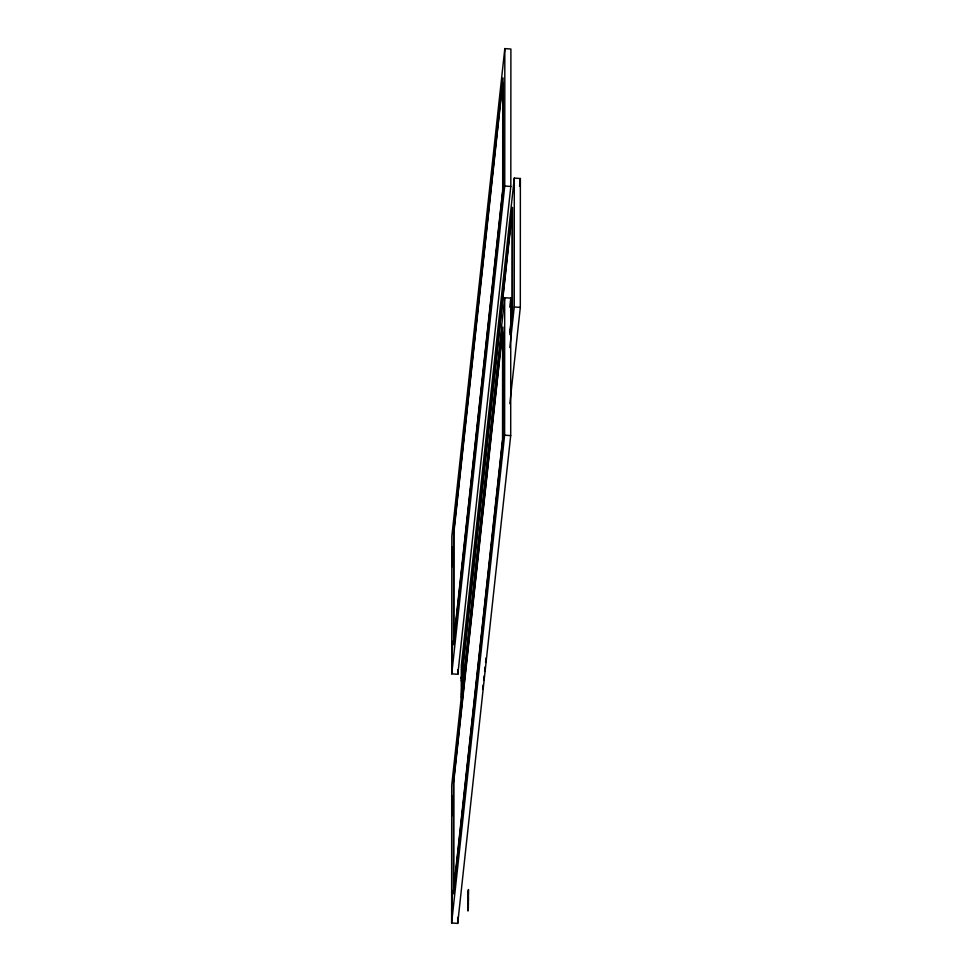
<?xml version="1.0" encoding="UTF-8"?>
<svg xmlns="http://www.w3.org/2000/svg" width="972" height="972" viewBox="0 0 972 972"><rect width="100%" height="100%" fill="white"/><g stroke="black" fill="none" stroke-linecap="round" stroke-linejoin="round"><path stroke-width="1.46" d="M451.628 922.987L451.701 785.534L504.687 297.736L510.762 298.137L510.701 435.59L457.703 923.4L451.628 922.987L504.626 435.189L504.687 297.736M451.749 673.863L451.822 536.41L504.82 48.6L510.895 49.013L510.822 186.466L457.824 674.264L451.749 673.863L504.747 186.053L504.82 48.6M457.703 923.4L457.703 917.361M457.824 674.264L457.836 669.732M461.287 697.75L461.299 665.917L514.297 178.107L520.372 178.52L520.312 307.383L509.838 403.732M461.469 694.737L462.247 676.33L461.481 681.19L461.481 676.694L461.299 678.371M463.061 689.695L463.073 662.406L512.511 207.388L512.463 310.481L509.838 334.587M463.365 681.275L463.377 661.811L512.208 212.273L512.159 311.064L509.863 332.181M467.994 910.764L468.176 892.004L467.994 910.764L468.443 903.243M509.814 347.624L514.237 306.97L514.297 178.107M468.006 893.973L468.042 893.219M468.006 898.177L468.443 890.644M467.994 902.368L468.443 892.746M467.994 904.47L468.176 901.494M468.261 899.951L468.443 896.949M467.994 908.674L468.443 899.051M451.822 548.864L452.004 547.187L451.992 551.683L452.77 546.823L451.81 566.907M451.773 643.367L451.956 641.69L451.944 646.186L452.721 641.313L451.761 661.397M451.688 798L451.871 796.323L451.871 800.819L452.648 795.947L451.688 816.03M519.558 186.041L520.372 178.52M509.79 307.176L510.762 298.137M451.64 892.49L451.822 890.826L451.822 895.309L452.6 890.449L451.64 910.533M482.659 689.427L483.145 684.932M483.631 680.436L484.117 675.953M484.603 671.458L485.101 666.962M485.587 662.479L486.073 657.983M468.273 891.166L468.443 889.526L468.261 908.31L468.443 906.669M504.747 186.053L510.822 186.466M514.237 306.97L520.312 307.383M504.626 435.189L510.701 435.59M453.474 782.023L453.414 893.705L502.852 438.7L502.901 327.017L453.474 782.023M453.596 532.899L453.547 644.57L502.974 189.564L503.034 77.882L453.596 532.899M453.766 781.439L453.717 888.821L502.548 439.283L502.609 331.889L453.766 781.439M453.9 532.316L453.839 639.697L502.682 190.148L502.731 82.766L453.9 532.316"/></g></svg>
